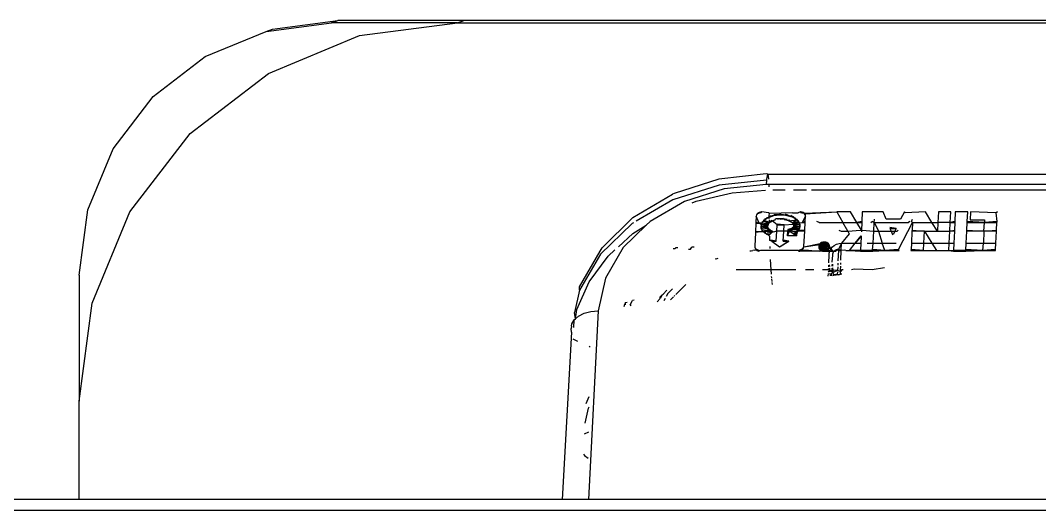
# Model space of a CAD drawing. Header units: metres. Extents: x -4.2 to 4.2, y -5.7 to 5.7.
# Drawn here: x -1.43926 to -1.40809, y -0.54098 to -0.526 of the extents above; entities that cross this region are included whole.
import ezdxf

# ---------------------------------------------------------------- set-up
doc = ezdxf.new("R2010")
doc.units = ezdxf.units.M

msp = doc.modelspace()

# ---------------------------------------------------------------- linework, layer by layer
for p, q in [((-1.431746, -0.526334), (-1.42975, -0.526071)), ((-1.431553, -0.526263), (-1.429557, -0.526)), ((-1.42975, -0.526071), (-1.429557, -0.526)), ((-1.425893, -0.526071), (-1.42975, -0.526071)), ((-1.425701, -0.526), (-1.429557, -0.526)), ((-1.428888, -0.526465), (-1.425893, -0.526071)), ((-1.425893, -0.526071), (-1.425701, -0.526)), ((-1.425893, -0.526071), (-1.395043, -0.526071)), ((-1.394855, -0.526), (-1.425701, -0.526)), ((-1.433606, -0.527104), (-1.431746, -0.526334)), ((-1.431746, -0.526334), (-1.431553, -0.526263)), ((-1.431678, -0.527621), (-1.428888, -0.526465)), ((-1.435203, -0.52833), (-1.433606, -0.527104)), ((-1.434074, -0.529459), (-1.431678, -0.527621)), ((-1.436429, -0.529927), (-1.435203, -0.52833)), ((-1.435912, -0.531855), (-1.434074, -0.529459)), ((-1.437199, -0.531787), (-1.436429, -0.529927)), ((-1.417901, -0.530849), (-1.41926, -0.531291)), ((-1.416456, -0.530692), (-1.417901, -0.530849)), ((-1.416439, -0.530884), (-1.417884, -0.531032)), ((-1.416397, -0.530696), (-1.416456, -0.530692)), ((-1.416439, -0.530884), (-1.416448, -0.531013)), ((-1.416437, -0.530856), (-1.416439, -0.530884)), ((-1.416425, -0.530746), (-1.416437, -0.530856)), ((-1.416397, -0.530696), (-1.416425, -0.530746)), ((-1.416383, -0.53076), (-1.416397, -0.530696)), ((-1.416397, -0.530696), (-1.385914, -0.530696)), ((-1.416374, -0.530856), (-1.416383, -0.53076)), ((-1.417884, -0.531032), (-1.41931, -0.531486)), ((-1.417734, -0.531145), (-1.418945, -0.531531)), ((-1.416448, -0.531013), (-1.417734, -0.531145)), ((-1.417486, -0.53127), (-1.416476, -0.531192)), ((-1.416361, -0.531013), (-1.416448, -0.531013)), ((-1.416355, -0.53109), (-1.416361, -0.531013)), ((-1.38567, -0.531013), (-1.416361, -0.531013)), ((-1.416243, -0.531183), (-1.415871, -0.531183)), ((-1.415619, -0.531183), (-1.415221, -0.531183)), ((-1.415061, -0.531183), (-1.38881, -0.531183)), ((-1.420526, -0.532025), (-1.419317, -0.53131)), ((-1.41931, -0.531486), (-1.420432, -0.532138)), ((-1.418945, -0.531531), (-1.42, -0.532144)), ((-1.41926, -0.531291), (-1.419317, -0.53131)), ((-1.418711, -0.531577), (-1.41859, -0.531528)), ((-1.41859, -0.531528), (-1.417486, -0.53127)), ((-1.437462, -0.533783), (-1.437199, -0.531787)), ((-1.437068, -0.534645), (-1.435912, -0.531855)), ((-1.421469, -0.532952), (-1.420526, -0.532025)), ((-1.42, -0.532144), (-1.42012, -0.53226)), ((-1.416755, -0.531978), (-1.416762, -0.532177)), ((-1.416748, -0.531945), (-1.416755, -0.531978)), ((-1.416663, -0.532197), (-1.416755, -0.531978)), ((-1.41673, -0.531915), (-1.416748, -0.531945)), ((-1.416703, -0.531889), (-1.41673, -0.531915)), ((-1.416704, -0.531916), (-1.41673, -0.531915)), ((-1.416668, -0.531869), (-1.416703, -0.531889)), ((-1.416703, -0.531889), (-1.416665, -0.531893)), ((-1.416668, -0.531869), (-1.416586, -0.531852)), ((-1.416629, -0.531856), (-1.416668, -0.531869)), ((-1.416627, -0.531881), (-1.416668, -0.531869)), ((-1.416627, -0.531881), (-1.416665, -0.531893)), ((-1.416586, -0.531852), (-1.416629, -0.531856)), ((-1.416585, -0.531876), (-1.416629, -0.531856)), ((-1.416586, -0.531852), (-1.416627, -0.531881)), ((-1.416382, -0.531876), (-1.416586, -0.531852)), ((-1.416544, -0.532143), (-1.416579, -0.532168)), ((-1.416578, -0.532193), (-1.416544, -0.532143)), ((-1.416498, -0.532097), (-1.416546, -0.532119)), ((-1.416544, -0.532143), (-1.416498, -0.532097)), ((-1.416504, -0.53215), (-1.416544, -0.532143)), ((-1.416463, -0.532146), (-1.416504, -0.53215)), ((-1.416441, -0.532056), (-1.4165, -0.532073)), ((-1.416498, -0.532097), (-1.416441, -0.532056)), ((-1.416463, -0.532146), (-1.416498, -0.532097)), ((-1.416417, -0.532142), (-1.416463, -0.532146)), ((-1.416463, -0.532146), (-1.416418, -0.532172)), ((-1.416374, -0.532019), (-1.416443, -0.532031)), ((-1.416441, -0.532056), (-1.416374, -0.532019)), ((-1.416417, -0.532142), (-1.416418, -0.532172)), ((-1.416345, -0.532178), (-1.416417, -0.532142)), ((-1.41635, -0.531905), (-1.416382, -0.531876)), ((-1.416217, -0.531966), (-1.416376, -0.531995)), ((-1.416376, -0.532183), (-1.416347, -0.532142)), ((-1.416374, -0.532019), (-1.41635, -0.531905)), ((-1.416374, -0.532019), (-1.416217, -0.531966)), ((-1.416348, -0.532068), (-1.416374, -0.532019)), ((-1.416374, -0.532208), (-1.416347, -0.532154)), ((-1.415645, -0.531876), (-1.41635, -0.531905)), ((-1.416347, -0.532142), (-1.416348, -0.532094)), ((-1.416345, -0.532178), (-1.41631, -0.532127)), ((-1.416345, -0.532178), (-1.416308, -0.532152)), ((-1.416345, -0.532178), (-1.416308, -0.532152)), ((-1.416308, -0.532152), (-1.416266, -0.532104)), ((-1.416308, -0.532152), (-1.416264, -0.532128)), ((-1.416308, -0.532152), (-1.416264, -0.532128)), ((-1.416264, -0.532128), (-1.416175, -0.532099)), ((-1.416264, -0.532128), (-1.416217, -0.532101)), ((-1.416116, -0.53225), (-1.416264, -0.532128)), ((-1.416041, -0.531942), (-1.416219, -0.531941)), ((-1.416217, -0.531966), (-1.416041, -0.531942)), ((-1.416175, -0.532099), (-1.416161, -0.532069)), ((-1.416161, -0.532069), (-1.416042, -0.532052)), ((-1.415921, -0.532056), (-1.416161, -0.532069)), ((-1.415902, -0.532084), (-1.416161, -0.532069)), ((-1.416095, -0.532071), (-1.416042, -0.532052)), ((-1.415863, -0.53195), (-1.416043, -0.531917)), ((-1.416042, -0.532052), (-1.415921, -0.532056)), ((-1.416041, -0.531942), (-1.415863, -0.53195)), ((-1.416018, -0.532073), (-1.415921, -0.532056)), ((-1.415921, -0.532056), (-1.415808, -0.532079)), ((-1.415902, -0.532084), (-1.415806, -0.532104)), ((-1.415698, -0.531988), (-1.415864, -0.531925)), ((-1.415863, -0.53195), (-1.415698, -0.531988)), ((-1.415806, -0.532104), (-1.415759, -0.532098)), ((-1.415806, -0.532104), (-1.415759, -0.532098)), ((-1.415806, -0.532104), (-1.415757, -0.532122)), ((-1.415759, -0.532098), (-1.415713, -0.532145)), ((-1.415757, -0.532122), (-1.415509, -0.532096)), ((-1.415757, -0.532122), (-1.415715, -0.53212)), ((-1.415757, -0.532122), (-1.415713, -0.532145)), ((-1.415713, -0.532145), (-1.415677, -0.532171)), ((-1.415713, -0.532145), (-1.41565, -0.532175)), ((-1.415713, -0.532145), (-1.415677, -0.532171)), ((-1.415713, -0.532145), (-1.415679, -0.532146)), ((-1.415625, -0.532018), (-1.4157, -0.531963)), ((-1.415698, -0.531988), (-1.415625, -0.532018)), ((-1.41565, -0.532175), (-1.415509, -0.532096)), ((-1.41565, -0.532175), (-1.415467, -0.532142)), ((-1.415645, -0.531876), (-1.41547, -0.531876)), ((-1.415562, -0.532054), (-1.415627, -0.531993)), ((-1.415625, -0.532018), (-1.415562, -0.532054)), ((-1.415509, -0.532096), (-1.415564, -0.53203)), ((-1.415562, -0.532054), (-1.415509, -0.532096)), ((-1.415467, -0.532142), (-1.41551, -0.532071)), ((-1.415509, -0.532096), (-1.415467, -0.532142)), ((-1.415404, -0.531852), (-1.41547, -0.531876)), ((-1.415438, -0.532191), (-1.415469, -0.532117)), ((-1.415467, -0.532142), (-1.415438, -0.532191)), ((-1.415361, -0.531881), (-1.415404, -0.531852)), ((-1.415324, -0.531869), (-1.415404, -0.531852)), ((-1.415363, -0.531856), (-1.415404, -0.531852)), ((-1.415361, -0.531881), (-1.415404, -0.531852)), ((-1.415361, -0.531881), (-1.415403, -0.531876)), ((-1.415324, -0.531869), (-1.415363, -0.531856)), ((-1.415322, -0.531893), (-1.415363, -0.531856)), ((-1.415322, -0.531893), (-1.415361, -0.531881)), ((-1.415361, -0.531881), (-1.415292, -0.531889)), ((-1.415249, -0.531978), (-1.415353, -0.532172)), ((-1.415254, -0.532142), (-1.415353, -0.532172)), ((-1.415292, -0.531889), (-1.415324, -0.531869)), ((-1.415307, -0.531891), (-1.415324, -0.531869)), ((-1.415292, -0.531889), (-1.415322, -0.531893)), ((-1.415292, -0.531889), (-1.41429, -0.531852)), ((-1.415267, -0.531915), (-1.415292, -0.531889)), ((-1.415265, -0.53194), (-1.415278, -0.531916)), ((-1.415267, -0.531915), (-1.41429, -0.531852)), ((-1.415253, -0.531945), (-1.415267, -0.531915)), ((-1.415251, -0.53197), (-1.415267, -0.531915)), ((-1.415255, -0.532172), (-1.415254, -0.532142)), ((-1.415254, -0.532142), (-1.415249, -0.531978)), ((-1.415249, -0.531978), (-1.415253, -0.531945)), ((-1.415247, -0.532003), (-1.415253, -0.531945)), ((-1.414829, -0.532172), (-1.414904, -0.532142)), ((-1.41387, -0.531852), (-1.41429, -0.531852)), ((-1.41429, -0.531852), (-1.414109, -0.532172)), ((-1.413682, -0.532172), (-1.41387, -0.531852)), ((-1.413525, -0.532142), (-1.413682, -0.532172)), ((-1.413525, -0.532142), (-1.413527, -0.532172)), ((-1.41351, -0.531852), (-1.413525, -0.532142)), ((-1.412869, -0.531852), (-1.41351, -0.531852)), ((-1.413246, -0.532172), (-1.413213, -0.532142)), ((-1.413146, -0.532172), (-1.413213, -0.532142)), ((-1.413146, -0.532172), (-1.413141, -0.532076)), ((-1.412777, -0.532075), (-1.412869, -0.531852)), ((-1.412338, -0.532075), (-1.412777, -0.532075)), ((-1.412224, -0.531852), (-1.412338, -0.532075)), ((-1.412197, -0.531876), (-1.412224, -0.531852)), ((-1.411582, -0.531852), (-1.412197, -0.531876)), ((-1.41206, -0.532142), (-1.412099, -0.532172)), ((-1.412004, -0.532142), (-1.411975, -0.532076)), ((-1.411977, -0.532172), (-1.412004, -0.532142)), ((-1.411381, -0.532172), (-1.411582, -0.531852)), ((-1.411183, -0.531852), (-1.411199, -0.532172)), ((-1.410802, -0.531852), (-1.411183, -0.531852)), ((-1.410818, -0.532172), (-1.410802, -0.531852)), ((-1.410679, -0.532142), (-1.410818, -0.532172)), ((-1.410679, -0.532142), (-1.410681, -0.532172)), ((-1.410665, -0.531852), (-1.410679, -0.532142)), ((-1.410283, -0.531852), (-1.410665, -0.531852)), ((-1.4103, -0.532172), (-1.410298, -0.532142)), ((-1.410298, -0.532142), (-1.410283, -0.531852)), ((-1.409776, -0.532172), (-1.410298, -0.532142)), ((-1.410198, -0.531852), (-1.41021, -0.532097)), ((-1.41021, -0.532097), (-1.409772, -0.532097)), ((-1.409418, -0.531876), (-1.410198, -0.531852)), ((-1.409772, -0.532097), (-1.409776, -0.532172)), ((-1.40939, -0.532142), (-1.409776, -0.532172)), ((-1.409378, -0.531852), (-1.409418, -0.531876)), ((-1.40939, -0.532142), (-1.409418, -0.531876)), ((-1.409391, -0.532172), (-1.40939, -0.532142)), ((-1.420551, -0.532207), (-1.421523, -0.533148)), ((-1.42012, -0.53226), (-1.420827, -0.532944)), ((-1.420508, -0.532182), (-1.420551, -0.532207)), ((-1.420529, -0.532514), (-1.42012, -0.53226)), ((-1.416546, -0.532449), (-1.416778, -0.532482)), ((-1.416776, -0.532452), (-1.416778, -0.532482)), ((-1.416764, -0.532207), (-1.416776, -0.532452)), ((-1.416776, -0.532452), (-1.416546, -0.532449)), ((-1.416762, -0.532177), (-1.416764, -0.532207)), ((-1.416764, -0.532207), (-1.416663, -0.532197)), ((-1.416663, -0.532197), (-1.416762, -0.532177)), ((-1.416578, -0.532193), (-1.416663, -0.532197)), ((-1.416598, -0.532244), (-1.416663, -0.532197)), ((-1.416598, -0.532244), (-1.416607, -0.532272)), ((-1.416607, -0.532272), (-1.416601, -0.532325)), ((-1.416606, -0.532297), (-1.416598, -0.532244)), ((-1.416405, -0.532271), (-1.416606, -0.532297)), ((-1.416599, -0.532349), (-1.416606, -0.532297)), ((-1.416407, -0.532304), (-1.416606, -0.532297)), ((-1.416606, -0.532297), (-1.416601, -0.532325)), ((-1.416578, -0.532193), (-1.4166, -0.53222)), ((-1.416407, -0.532304), (-1.416599, -0.532349)), ((-1.4164, -0.532337), (-1.416599, -0.532349)), ((-1.416579, -0.5324), (-1.416599, -0.532349)), ((-1.416383, -0.532368), (-1.416599, -0.532349)), ((-1.416599, -0.532349), (-1.416581, -0.532376)), ((-1.416598, -0.532244), (-1.416578, -0.532193)), ((-1.416394, -0.532239), (-1.416598, -0.532244)), ((-1.416405, -0.532271), (-1.416598, -0.532244)), ((-1.416546, -0.532449), (-1.416579, -0.5324)), ((-1.416429, -0.532417), (-1.416579, -0.5324)), ((-1.416579, -0.5324), (-1.416548, -0.532424)), ((-1.416394, -0.532239), (-1.416578, -0.532193)), ((-1.416374, -0.532208), (-1.416578, -0.532193)), ((-1.416429, -0.532417), (-1.416546, -0.532449)), ((-1.416323, -0.532424), (-1.416546, -0.532449)), ((-1.416501, -0.532493), (-1.416546, -0.532449)), ((-1.416546, -0.532449), (-1.416503, -0.532469)), ((-1.416443, -0.532448), (-1.416501, -0.532493)), ((-1.416396, -0.532413), (-1.416443, -0.532448)), ((-1.416398, -0.532444), (-1.416443, -0.532448)), ((-1.416383, -0.532368), (-1.416429, -0.532417)), ((-1.416357, -0.532397), (-1.416429, -0.532417)), ((-1.416429, -0.532417), (-1.416396, -0.532413)), ((-1.416429, -0.532417), (-1.416398, -0.532444)), ((-1.416418, -0.532172), (-1.416394, -0.532239)), ((-1.416418, -0.532172), (-1.416345, -0.532178)), ((-1.416418, -0.532172), (-1.416376, -0.532183)), ((-1.4164, -0.532337), (-1.416409, -0.532279)), ((-1.416407, -0.532304), (-1.416394, -0.532239)), ((-1.416407, -0.532304), (-1.416407, -0.532247)), ((-1.416405, -0.532271), (-1.416407, -0.532304)), ((-1.416407, -0.532304), (-1.416405, -0.532271)), ((-1.416383, -0.532368), (-1.416407, -0.532304)), ((-1.4164, -0.532337), (-1.416407, -0.532304)), ((-1.416405, -0.532271), (-1.416396, -0.532214)), ((-1.416394, -0.532239), (-1.416405, -0.532271)), ((-1.416405, -0.532271), (-1.416394, -0.532239)), ((-1.416383, -0.532368), (-1.416402, -0.532312)), ((-1.416383, -0.532368), (-1.4164, -0.532337)), ((-1.416398, -0.532444), (-1.416396, -0.532413)), ((-1.416342, -0.532478), (-1.416398, -0.532444)), ((-1.416379, -0.532568), (-1.416398, -0.532444)), ((-1.416383, -0.532368), (-1.416396, -0.532413)), ((-1.416396, -0.532413), (-1.416343, -0.532444)), ((-1.416394, -0.532239), (-1.416376, -0.532183)), ((-1.416394, -0.532239), (-1.416376, -0.532183)), ((-1.416394, -0.532239), (-1.416374, -0.532208)), ((-1.416357, -0.532397), (-1.416385, -0.532343)), ((-1.416357, -0.532397), (-1.416383, -0.532368)), ((-1.416357, -0.532397), (-1.416383, -0.532368)), ((-1.416379, -0.532568), (-1.416236, -0.532443)), ((-1.416376, -0.532183), (-1.416345, -0.532178)), ((-1.416374, -0.532208), (-1.416345, -0.532178)), ((-1.416323, -0.532424), (-1.416359, -0.532373)), ((-1.416325, -0.532399), (-1.416357, -0.532397)), ((-1.416323, -0.532424), (-1.416357, -0.532397)), ((-1.416343, -0.532444), (-1.416282, -0.532448)), ((-1.416282, -0.532448), (-1.416342, -0.532478)), ((-1.416282, -0.532448), (-1.416325, -0.532399)), ((-1.416282, -0.532448), (-1.416325, -0.532399)), ((-1.416282, -0.532448), (-1.416323, -0.532424)), ((-1.416234, -0.532467), (-1.416284, -0.532423)), ((-1.416234, -0.532467), (-1.416282, -0.532448)), ((-1.416234, -0.532467), (-1.416282, -0.532448)), ((-1.416126, -0.532444), (-1.416234, -0.532467)), ((-1.416141, -0.532746), (-1.416126, -0.532444)), ((-1.416126, -0.532444), (-1.416116, -0.53225)), ((-1.415914, -0.532444), (-1.416126, -0.532444)), ((-1.415904, -0.53225), (-1.416118, -0.532225)), ((-1.416116, -0.53225), (-1.415904, -0.53225)), ((-1.41593, -0.532746), (-1.415914, -0.532444)), ((-1.415914, -0.532444), (-1.415904, -0.53225)), ((-1.415788, -0.532444), (-1.415914, -0.532444)), ((-1.415904, -0.53225), (-1.415629, -0.53223)), ((-1.415746, -0.532441), (-1.415795, -0.532582)), ((-1.415795, -0.532582), (-1.415788, -0.532444)), ((-1.415671, -0.532364), (-1.415788, -0.532391)), ((-1.415746, -0.532441), (-1.415788, -0.532391)), ((-1.415748, -0.532417), (-1.415788, -0.532391)), ((-1.415706, -0.532392), (-1.415788, -0.532391)), ((-1.415788, -0.532444), (-1.415786, -0.532416)), ((-1.415746, -0.532441), (-1.415788, -0.532444)), ((-1.415786, -0.532416), (-1.415746, -0.532441)), ((-1.415786, -0.532416), (-1.415746, -0.532441)), ((-1.415706, -0.532392), (-1.415748, -0.532417)), ((-1.415704, -0.532417), (-1.415748, -0.532417)), ((-1.415746, -0.532441), (-1.415704, -0.532417)), ((-1.415704, -0.532417), (-1.415746, -0.532441)), ((-1.415602, -0.532532), (-1.415746, -0.532441)), ((-1.415671, -0.532364), (-1.415706, -0.532392)), ((-1.415669, -0.532389), (-1.415706, -0.532392)), ((-1.415669, -0.532389), (-1.415704, -0.532417)), ((-1.415704, -0.532417), (-1.415658, -0.532413)), ((-1.415704, -0.532417), (-1.415645, -0.532444)), ((-1.415677, -0.532171), (-1.41565, -0.532175)), ((-1.415677, -0.532171), (-1.415649, -0.532199)), ((-1.415677, -0.532171), (-1.41565, -0.532175)), ((-1.415645, -0.532334), (-1.415671, -0.532364)), ((-1.415643, -0.532359), (-1.415671, -0.532364)), ((-1.415643, -0.532359), (-1.415669, -0.532389)), ((-1.415669, -0.532389), (-1.415455, -0.532399)), ((-1.415658, -0.532413), (-1.415643, -0.532359)), ((-1.41565, -0.532175), (-1.415629, -0.53223)), ((-1.41565, -0.532175), (-1.415438, -0.532191)), ((-1.415649, -0.532199), (-1.415438, -0.532191)), ((-1.415649, -0.532199), (-1.415629, -0.53223)), ((-1.415645, -0.532444), (-1.415493, -0.532447)), ((-1.415643, -0.532359), (-1.415626, -0.532328)), ((-1.415626, -0.532328), (-1.415643, -0.532359)), ((-1.415643, -0.532359), (-1.415431, -0.532347)), ((-1.415643, -0.532359), (-1.415455, -0.532399)), ((-1.415629, -0.53223), (-1.415438, -0.532191)), ((-1.415629, -0.53223), (-1.415422, -0.532242)), ((-1.415629, -0.53223), (-1.415618, -0.532262)), ((-1.415629, -0.53223), (-1.415618, -0.532262)), ((-1.415618, -0.532262), (-1.415626, -0.532328)), ((-1.415626, -0.532328), (-1.415419, -0.532295)), ((-1.415617, -0.532295), (-1.415626, -0.532328)), ((-1.415626, -0.532328), (-1.415431, -0.532347)), ((-1.415618, -0.532262), (-1.415422, -0.532242)), ((-1.415618, -0.532262), (-1.415419, -0.532295)), ((-1.415618, -0.532262), (-1.415617, -0.532295)), ((-1.415617, -0.532295), (-1.415419, -0.532295)), ((-1.415604, -0.532507), (-1.415544, -0.532467)), ((-1.415602, -0.532532), (-1.415544, -0.532467)), ((-1.415544, -0.532467), (-1.415495, -0.532422)), ((-1.415544, -0.532467), (-1.415526, -0.532557)), ((-1.415542, -0.532492), (-1.415495, -0.532422)), ((-1.415493, -0.532447), (-1.415542, -0.532492)), ((-1.415495, -0.532422), (-1.415526, -0.532557)), ((-1.415495, -0.532422), (-1.415457, -0.532374)), ((-1.415493, -0.532447), (-1.415457, -0.532374)), ((-1.415455, -0.532399), (-1.415493, -0.532447)), ((-1.415269, -0.532444), (-1.415493, -0.532447)), ((-1.415455, -0.532399), (-1.415433, -0.532323)), ((-1.415431, -0.532347), (-1.415455, -0.532399)), ((-1.415455, -0.532399), (-1.415268, -0.532413)), ((-1.415422, -0.532242), (-1.41544, -0.532166)), ((-1.415438, -0.532191), (-1.415353, -0.532172)), ((-1.415438, -0.532191), (-1.415422, -0.532242)), ((-1.415433, -0.532323), (-1.415421, -0.53227)), ((-1.415431, -0.532347), (-1.415421, -0.53227)), ((-1.415419, -0.532295), (-1.415431, -0.532347)), ((-1.415419, -0.532295), (-1.415424, -0.532218)), ((-1.415422, -0.532242), (-1.415419, -0.532295)), ((-1.415353, -0.532172), (-1.415255, -0.532172)), ((-1.415296, -0.532901), (-1.415269, -0.532444)), ((-1.415269, -0.532444), (-1.415268, -0.532413)), ((-1.415268, -0.532413), (-1.415255, -0.532172)), ((-1.414829, -0.532172), (-1.414109, -0.532172)), ((-1.414232, -0.532413), (-1.414157, -0.532444)), ((-1.414157, -0.532444), (-1.413956, -0.532444)), ((-1.414109, -0.532172), (-1.413682, -0.532172)), ((-1.413956, -0.532444), (-1.414109, -0.532172)), ((-1.413956, -0.532444), (-1.413565, -0.532413)), ((-1.413956, -0.532444), (-1.413915, -0.532518)), ((-1.413539, -0.532413), (-1.413682, -0.532172)), ((-1.413682, -0.532172), (-1.413527, -0.532172)), ((-1.413565, -0.532413), (-1.413539, -0.532413)), ((-1.413527, -0.532172), (-1.413539, -0.532413)), ((-1.413539, -0.532413), (-1.413538, -0.532463)), ((-1.413513, -0.532413), (-1.413539, -0.532413)), ((-1.413513, -0.532413), (-1.413161, -0.532444)), ((-1.413182, -0.532809), (-1.413161, -0.532444)), ((-1.413161, -0.532444), (-1.413146, -0.532172)), ((-1.413161, -0.532444), (-1.413019, -0.532444)), ((-1.413146, -0.532172), (-1.413029, -0.532413)), ((-1.413146, -0.532172), (-1.412099, -0.532172)), ((-1.413029, -0.532413), (-1.413019, -0.532444)), ((-1.413019, -0.532444), (-1.412898, -0.532809)), ((-1.413019, -0.532444), (-1.41263, -0.532444)), ((-1.41247, -0.532357), (-1.412671, -0.532333)), ((-1.412669, -0.532357), (-1.41247, -0.532357)), ((-1.412669, -0.532357), (-1.41263, -0.532444)), ((-1.41263, -0.532444), (-1.412582, -0.532547)), ((-1.41263, -0.532444), (-1.412514, -0.532444)), ((-1.412514, -0.532444), (-1.412558, -0.532528)), ((-1.41247, -0.532357), (-1.412514, -0.532444)), ((-1.412514, -0.532444), (-1.412449, -0.532444)), ((-1.412449, -0.532444), (-1.41241, -0.532413)), ((-1.412399, -0.532998), (-1.411977, -0.532172)), ((-1.411991, -0.532444), (-1.41201, -0.532809)), ((-1.411989, -0.532413), (-1.411991, -0.532444)), ((-1.411613, -0.532442), (-1.411991, -0.532444)), ((-1.411977, -0.532172), (-1.411989, -0.532413)), ((-1.411989, -0.532413), (-1.411613, -0.532442)), ((-1.411977, -0.532172), (-1.411381, -0.532172)), ((-1.411632, -0.532809), (-1.411613, -0.532442)), ((-1.411613, -0.532442), (-1.411213, -0.532438)), ((-1.411613, -0.532442), (-1.411381, -0.532809)), ((-1.411381, -0.532172), (-1.411199, -0.532172)), ((-1.411213, -0.532438), (-1.411381, -0.532172)), ((-1.411199, -0.532172), (-1.411213, -0.532438)), ((-1.411213, -0.532438), (-1.410832, -0.532444)), ((-1.410818, -0.532172), (-1.411199, -0.532172)), ((-1.410851, -0.532809), (-1.410832, -0.532444)), ((-1.410832, -0.532444), (-1.410818, -0.532172)), ((-1.410832, -0.532444), (-1.410693, -0.532413)), ((-1.410695, -0.532444), (-1.410832, -0.532444)), ((-1.410818, -0.532172), (-1.410681, -0.532172)), ((-1.410695, -0.532444), (-1.410713, -0.532809)), ((-1.410693, -0.532413), (-1.410695, -0.532444)), ((-1.410681, -0.532172), (-1.410693, -0.532413)), ((-1.410332, -0.532809), (-1.410314, -0.532444)), ((-1.410314, -0.532444), (-1.410312, -0.532413)), ((-1.40979, -0.532444), (-1.410314, -0.532444)), ((-1.410312, -0.532413), (-1.4103, -0.532172)), ((-1.410312, -0.532413), (-1.40979, -0.532444)), ((-1.4103, -0.532172), (-1.409776, -0.532172)), ((-1.40979, -0.532444), (-1.409808, -0.532809)), ((-1.40979, -0.532444), (-1.409776, -0.532172)), ((-1.40979, -0.532444), (-1.409404, -0.532413)), ((-1.409405, -0.532444), (-1.40979, -0.532444)), ((-1.409776, -0.532172), (-1.409391, -0.532172)), ((-1.409424, -0.532809), (-1.409405, -0.532444)), ((-1.409405, -0.532444), (-1.409404, -0.532413)), ((-1.409404, -0.532413), (-1.409391, -0.532172)), ((-1.420971, -0.532915), (-1.420529, -0.532514)), ((-1.416778, -0.532482), (-1.416802, -0.532901)), ((-1.416445, -0.532533), (-1.416501, -0.532493)), ((-1.416501, -0.532493), (-1.416447, -0.532509)), ((-1.416379, -0.532568), (-1.416445, -0.532533)), ((-1.416445, -0.532533), (-1.41638, -0.532543)), ((-1.416341, -0.532542), (-1.416379, -0.532568)), ((-1.416341, -0.532606), (-1.416379, -0.532568)), ((-1.416342, -0.532478), (-1.416341, -0.532542)), ((-1.416337, -0.53273), (-1.416341, -0.532606)), ((-1.41628, -0.532746), (-1.416337, -0.53273)), ((-1.416141, -0.532746), (-1.416313, -0.532721)), ((-1.41628, -0.532746), (-1.416141, -0.532746)), ((-1.41628, -0.532746), (-1.416047, -0.53292)), ((-1.416047, -0.53292), (-1.41576, -0.532746)), ((-1.41576, -0.532746), (-1.416018, -0.532925)), ((-1.41576, -0.532746), (-1.415931, -0.532721)), ((-1.41593, -0.532746), (-1.41576, -0.532746)), ((-1.415524, -0.532582), (-1.415795, -0.532582)), ((-1.415524, -0.532582), (-1.415604, -0.532507)), ((-1.415526, -0.532557), (-1.415604, -0.532507)), ((-1.415542, -0.532492), (-1.415602, -0.532532)), ((-1.415602, -0.532532), (-1.415524, -0.532582)), ((-1.415542, -0.532492), (-1.415524, -0.532582)), ((-1.414715, -0.532779), (-1.414754, -0.532792)), ((-1.414672, -0.532775), (-1.414715, -0.532779)), ((-1.414715, -0.532779), (-1.414674, -0.532796)), ((-1.414715, -0.532779), (-1.414671, -0.532799)), ((-1.414631, -0.532779), (-1.414674, -0.532796)), ((-1.414631, -0.532779), (-1.414672, -0.532775)), ((-1.414672, -0.532775), (-1.414629, -0.532804)), ((-1.414592, -0.532792), (-1.414631, -0.532779)), ((-1.414631, -0.532779), (-1.41459, -0.532816)), ((-1.413915, -0.532518), (-1.414144, -0.532809)), ((-1.413726, -0.532809), (-1.413548, -0.532584)), ((-1.413726, -0.532809), (-1.413549, -0.532613)), ((-1.413549, -0.532613), (-1.413559, -0.532809)), ((-1.413548, -0.532584), (-1.413549, -0.532613)), ((-1.412582, -0.532547), (-1.412558, -0.532528)), ((-1.422156, -0.534144), (-1.421533, -0.53305)), ((-1.421533, -0.53305), (-1.421469, -0.532952)), ((-1.420827, -0.532944), (-1.421368, -0.533875)), ((-1.421287, -0.533202), (-1.421075, -0.533009)), ((-1.419231, -0.532984), (-1.419291, -0.532982)), ((-1.419213, -0.532937), (-1.419231, -0.532984)), ((-1.419213, -0.532937), (-1.419149, -0.532936)), ((-1.418824, -0.532994), (-1.418763, -0.532996)), ((-1.418763, -0.532996), (-1.418721, -0.532934)), ((-1.418657, -0.532934), (-1.418721, -0.532934)), ((-1.416949, -0.533042), (-1.416906, -0.533043)), ((-1.416906, -0.533043), (-1.416858, -0.533035)), ((-1.416822, -0.533022), (-1.416858, -0.533035)), ((-1.416822, -0.533022), (-1.416757, -0.533016)), ((-1.416802, -0.532901), (-1.416798, -0.532934)), ((-1.416798, -0.532934), (-1.416784, -0.532965)), ((-1.416784, -0.532965), (-1.416757, -0.533016)), ((-1.416784, -0.532965), (-1.416759, -0.532991)), ((-1.416759, -0.532991), (-1.416646, -0.533028)), ((-1.416759, -0.532991), (-1.416727, -0.533011)), ((-1.416757, -0.533016), (-1.416727, -0.533011)), ((-1.416757, -0.533016), (-1.416725, -0.533036)), ((-1.416727, -0.533011), (-1.416646, -0.533028)), ((-1.416727, -0.533011), (-1.416688, -0.533024)), ((-1.416725, -0.533036), (-1.416688, -0.533024)), ((-1.416725, -0.533036), (-1.416686, -0.533048)), ((-1.416688, -0.533024), (-1.416646, -0.533028)), ((-1.416686, -0.533048), (-1.416646, -0.533028)), ((-1.416686, -0.533048), (-1.416646, -0.533028)), ((-1.416646, -0.533028), (-1.416613, -0.533022)), ((-1.416613, -0.533022), (-1.415497, -0.533022)), ((-1.416329, -0.532971), (-1.416331, -0.532913)), ((-1.415497, -0.533022), (-1.415464, -0.533028)), ((-1.415348, -0.532991), (-1.415464, -0.533028)), ((-1.415382, -0.533011), (-1.415464, -0.533028)), ((-1.415464, -0.533028), (-1.415422, -0.533024)), ((-1.415464, -0.533028), (-1.41542, -0.533048)), ((-1.41542, -0.533048), (-1.415464, -0.533028)), ((-1.415462, -0.533053), (-1.41542, -0.533048)), ((-1.414725, -0.533048), (-1.415462, -0.533053)), ((-1.415422, -0.533024), (-1.415382, -0.533011)), ((-1.415381, -0.533036), (-1.415422, -0.533024)), ((-1.41542, -0.533048), (-1.415357, -0.533022)), ((-1.41542, -0.533048), (-1.415379, -0.533035)), ((-1.415382, -0.533011), (-1.415348, -0.532991)), ((-1.415346, -0.533016), (-1.415382, -0.533011)), ((-1.415321, -0.532965), (-1.415379, -0.533035)), ((-1.415379, -0.533035), (-1.415357, -0.533022)), ((-1.415165, -0.533022), (-1.415379, -0.533035)), ((-1.415357, -0.533022), (-1.415321, -0.532965)), ((-1.415348, -0.532991), (-1.415321, -0.532965)), ((-1.415319, -0.532989), (-1.415348, -0.532991)), ((-1.415321, -0.532965), (-1.415303, -0.532934)), ((-1.414814, -0.532863), (-1.415303, -0.532934)), ((-1.415303, -0.532934), (-1.415296, -0.532901)), ((-1.414753, -0.532816), (-1.415294, -0.532926)), ((-1.415165, -0.533022), (-1.41482, -0.533048)), ((-1.414834, -0.532869), (-1.414841, -0.532901)), ((-1.414807, -0.532874), (-1.414841, -0.532901)), ((-1.41481, -0.532929), (-1.414841, -0.532901)), ((-1.414841, -0.532901), (-1.414837, -0.532934)), ((-1.414832, -0.532893), (-1.414839, -0.532926)), ((-1.414839, -0.532926), (-1.414835, -0.532959)), ((-1.414837, -0.532934), (-1.414798, -0.532954)), ((-1.414837, -0.532934), (-1.414823, -0.532965)), ((-1.414835, -0.532959), (-1.414821, -0.532989)), ((-1.414816, -0.532838), (-1.414834, -0.532869)), ((-1.414834, -0.532869), (-1.414793, -0.532849)), ((-1.414814, -0.532863), (-1.414832, -0.532893)), ((-1.414823, -0.532965), (-1.414778, -0.532976)), ((-1.414823, -0.532965), (-1.414798, -0.532991)), ((-1.414821, -0.532989), (-1.414782, -0.533035)), ((-1.41482, -0.533048), (-1.414782, -0.533035)), ((-1.414789, -0.532812), (-1.414816, -0.532838)), ((-1.414816, -0.532838), (-1.41477, -0.532827)), ((-1.414816, -0.532838), (-1.414787, -0.532837)), ((-1.414787, -0.532837), (-1.414814, -0.532863)), ((-1.414807, -0.532874), (-1.414813, -0.532901)), ((-1.414813, -0.532901), (-1.414808, -0.532953)), ((-1.414813, -0.532901), (-1.41481, -0.532929)), ((-1.414807, -0.532874), (-1.414811, -0.532926)), ((-1.414806, -0.532899), (-1.414811, -0.532926)), ((-1.414734, -0.532931), (-1.414811, -0.532926)), ((-1.414811, -0.532926), (-1.414808, -0.532953)), ((-1.414716, -0.53294), (-1.414811, -0.532926)), ((-1.41481, -0.532929), (-1.414796, -0.532979)), ((-1.41481, -0.532929), (-1.414798, -0.532954)), ((-1.414808, -0.532953), (-1.414734, -0.532931)), ((-1.414749, -0.532951), (-1.414808, -0.532953)), ((-1.414808, -0.532953), (-1.414796, -0.532979)), ((-1.414793, -0.532849), (-1.414807, -0.532874)), ((-1.414793, -0.532849), (-1.414806, -0.532899)), ((-1.414791, -0.532874), (-1.414806, -0.532899)), ((-1.414806, -0.532899), (-1.414716, -0.53294)), ((-1.414798, -0.532954), (-1.414776, -0.533)), ((-1.414798, -0.532954), (-1.414778, -0.532976)), ((-1.414798, -0.532991), (-1.414751, -0.532992)), ((-1.414798, -0.532991), (-1.414766, -0.533011)), ((-1.414796, -0.532979), (-1.414749, -0.532951)), ((-1.414725, -0.532972), (-1.414796, -0.532979)), ((-1.414747, -0.532972), (-1.414796, -0.532979)), ((-1.414796, -0.532979), (-1.414776, -0.533)), ((-1.414766, -0.533011), (-1.414796, -0.533016)), ((-1.41477, -0.532827), (-1.414793, -0.532849)), ((-1.41477, -0.532827), (-1.414791, -0.532874)), ((-1.414768, -0.532852), (-1.414791, -0.532874)), ((-1.414791, -0.532874), (-1.414748, -0.532859)), ((-1.414791, -0.532874), (-1.414716, -0.53294)), ((-1.414754, -0.532792), (-1.414789, -0.532812)), ((-1.414789, -0.532812), (-1.414741, -0.53281)), ((-1.414789, -0.532812), (-1.414753, -0.532816)), ((-1.414713, -0.532804), (-1.414787, -0.532837)), ((-1.414753, -0.532816), (-1.414787, -0.532837)), ((-1.414782, -0.533035), (-1.414725, -0.533048)), ((-1.414778, -0.532976), (-1.414749, -0.533017)), ((-1.414778, -0.532976), (-1.414751, -0.532992)), ((-1.414776, -0.533), (-1.414725, -0.532972)), ((-1.414707, -0.53298), (-1.414776, -0.533)), ((-1.414722, -0.532992), (-1.414776, -0.533)), ((-1.414776, -0.533), (-1.414749, -0.533017)), ((-1.414741, -0.53281), (-1.41477, -0.532827)), ((-1.414741, -0.53281), (-1.414768, -0.532852)), ((-1.41474, -0.532835), (-1.414768, -0.532852)), ((-1.414768, -0.532852), (-1.414723, -0.532859)), ((-1.414766, -0.533011), (-1.414719, -0.533003)), ((-1.414766, -0.533011), (-1.414727, -0.533024)), ((-1.414727, -0.533024), (-1.414764, -0.533036)), ((-1.414754, -0.532792), (-1.414709, -0.5328)), ((-1.414754, -0.532792), (-1.414713, -0.532804)), ((-1.414713, -0.532804), (-1.414753, -0.532816)), ((-1.414752, -0.532938), (-1.414725, -0.532921)), ((-1.414752, -0.532938), (-1.41472, -0.532953)), ((-1.414747, -0.532972), (-1.414752, -0.532938)), ((-1.414725, -0.532972), (-1.414752, -0.532938)), ((-1.414751, -0.532992), (-1.414717, -0.533028)), ((-1.414751, -0.532992), (-1.414719, -0.533003)), ((-1.41475, -0.532834), (-1.414699, -0.532895)), ((-1.41475, -0.532834), (-1.414721, -0.532901)), ((-1.414716, -0.53294), (-1.41475, -0.532834)), ((-1.414749, -0.532951), (-1.414747, -0.532918)), ((-1.414734, -0.532931), (-1.414749, -0.532951)), ((-1.414749, -0.533017), (-1.414707, -0.53298)), ((-1.414749, -0.533017), (-1.414717, -0.533028)), ((-1.414748, -0.532859), (-1.414725, -0.532834)), ((-1.414748, -0.532859), (-1.414716, -0.53294)), ((-1.414721, -0.532901), (-1.414747, -0.532918)), ((-1.414747, -0.532918), (-1.414707, -0.532912)), ((-1.414709, -0.5328), (-1.414741, -0.53281)), ((-1.414709, -0.5328), (-1.41474, -0.532835)), ((-1.414707, -0.532825), (-1.41474, -0.532835)), ((-1.414605, -0.532835), (-1.41474, -0.532835)), ((-1.41474, -0.532835), (-1.414632, -0.532859)), ((-1.41474, -0.532835), (-1.414723, -0.532859)), ((-1.414734, -0.532931), (-1.414721, -0.532901)), ((-1.41473, -0.532938), (-1.414725, -0.532972)), ((-1.414725, -0.532921), (-1.414728, -0.532954)), ((-1.414728, -0.532954), (-1.414636, -0.532937)), ((-1.414728, -0.532954), (-1.414638, -0.53298)), ((-1.414727, -0.533024), (-1.414684, -0.533006)), ((-1.414727, -0.533024), (-1.414685, -0.533028)), ((-1.414699, -0.532895), (-1.414725, -0.532834)), ((-1.414725, -0.532972), (-1.414638, -0.53298)), ((-1.414685, -0.533028), (-1.414725, -0.533048)), ((-1.414725, -0.533048), (-1.414683, -0.533053)), ((-1.414725, -0.533048), (-1.414683, -0.533053)), ((-1.414697, -0.532919), (-1.414723, -0.532859)), ((-1.414723, -0.532859), (-1.414699, -0.532895)), ((-1.414723, -0.532859), (-1.414632, -0.532859)), ((-1.414722, -0.532992), (-1.41472, -0.532953)), ((-1.414716, -0.53294), (-1.414721, -0.532901)), ((-1.41472, -0.532953), (-1.414707, -0.53298)), ((-1.41472, -0.532953), (-1.41464, -0.532955)), ((-1.414719, -0.533003), (-1.414682, -0.533031)), ((-1.414719, -0.533003), (-1.414684, -0.533006)), ((-1.414717, -0.533028), (-1.414707, -0.53298)), ((-1.414717, -0.533028), (-1.414647, -0.533028)), ((-1.414717, -0.533028), (-1.414682, -0.533031)), ((-1.414716, -0.53294), (-1.414707, -0.532912)), ((-1.414716, -0.53294), (-1.414636, -0.532937)), ((-1.414671, -0.532799), (-1.414713, -0.532804)), ((-1.414674, -0.532796), (-1.414709, -0.5328)), ((-1.414674, -0.532796), (-1.414707, -0.532825)), ((-1.414672, -0.532821), (-1.414707, -0.532825)), ((-1.414605, -0.532835), (-1.414707, -0.532825)), ((-1.414637, -0.532825), (-1.414707, -0.532825)), ((-1.414636, -0.532937), (-1.414707, -0.532912)), ((-1.414638, -0.532912), (-1.414707, -0.532912)), ((-1.414707, -0.53298), (-1.41464, -0.532955)), ((-1.414638, -0.53298), (-1.414707, -0.53298)), ((-1.414707, -0.53298), (-1.414617, -0.532995)), ((-1.414647, -0.533028), (-1.414707, -0.53298)), ((-1.414614, -0.533017), (-1.414707, -0.53298)), ((-1.414706, -0.53297), (-1.41464, -0.532955)), ((-1.414706, -0.53297), (-1.414619, -0.53297)), ((-1.414617, -0.532995), (-1.414706, -0.53297)), ((-1.414699, -0.532895), (-1.414638, -0.532912)), ((-1.414637, -0.532895), (-1.414699, -0.532895)), ((-1.414632, -0.532859), (-1.414697, -0.532919)), ((-1.414697, -0.532919), (-1.414637, -0.532895)), ((-1.414635, -0.532919), (-1.414697, -0.532919)), ((-1.414685, -0.533028), (-1.414643, -0.533024)), ((-1.414684, -0.533006), (-1.414649, -0.533003)), ((-1.414684, -0.533006), (-1.414647, -0.533028)), ((-1.414643, -0.533024), (-1.414684, -0.533006)), ((-1.414683, -0.533053), (-1.414617, -0.532995)), ((-1.414643, -0.533024), (-1.414683, -0.533053)), ((-1.414683, -0.533053), (-1.414641, -0.533048)), ((-1.414682, -0.533031), (-1.414647, -0.533028)), ((-1.414639, -0.5328), (-1.414674, -0.532796)), ((-1.414639, -0.5328), (-1.414672, -0.532821)), ((-1.414637, -0.532825), (-1.414672, -0.532821)), ((-1.414629, -0.532804), (-1.414671, -0.532799)), ((-1.414649, -0.533003), (-1.414616, -0.532992)), ((-1.414649, -0.533003), (-1.414614, -0.533017)), ((-1.414603, -0.533011), (-1.414649, -0.533003)), ((-1.414647, -0.533028), (-1.414614, -0.533017)), ((-1.414643, -0.533024), (-1.414603, -0.533011)), ((-1.414603, -0.533011), (-1.414641, -0.533048)), ((-1.414641, -0.533048), (-1.414602, -0.533036)), ((-1.414641, -0.533048), (-1.414316, -0.533053)), ((-1.41464, -0.532955), (-1.414638, -0.532912)), ((-1.414592, -0.532792), (-1.414639, -0.5328)), ((-1.414607, -0.53281), (-1.414639, -0.5328)), ((-1.414638, -0.53298), (-1.414638, -0.532912)), ((-1.414638, -0.532912), (-1.414619, -0.53297)), ((-1.414636, -0.532937), (-1.414638, -0.53298)), ((-1.414607, -0.53281), (-1.414637, -0.532825)), ((-1.414605, -0.532835), (-1.414637, -0.532825)), ((-1.414612, -0.532834), (-1.414637, -0.532895)), ((-1.414634, -0.532834), (-1.414637, -0.532895)), ((-1.414619, -0.53297), (-1.414637, -0.532895)), ((-1.414635, -0.532919), (-1.414634, -0.532834)), ((-1.414632, -0.532859), (-1.414635, -0.532919)), ((-1.414632, -0.532859), (-1.414612, -0.532834)), ((-1.414605, -0.532835), (-1.414632, -0.532859)), ((-1.41459, -0.532816), (-1.414629, -0.532804)), ((-1.414619, -0.53297), (-1.414612, -0.532834)), ((-1.41461, -0.532859), (-1.414619, -0.53297)), ((-1.414617, -0.532995), (-1.41461, -0.532859)), ((-1.414543, -0.532926), (-1.414617, -0.532995)), ((-1.414549, -0.532953), (-1.414617, -0.532995)), ((-1.414563, -0.532979), (-1.414617, -0.532995)), ((-1.414617, -0.532995), (-1.414567, -0.533016)), ((-1.414586, -0.533), (-1.414617, -0.532995)), ((-1.414616, -0.532992), (-1.414588, -0.532976)), ((-1.414569, -0.532991), (-1.414616, -0.532992)), ((-1.414616, -0.532992), (-1.414586, -0.533)), ((-1.414614, -0.533017), (-1.414586, -0.533)), ((-1.414578, -0.532852), (-1.41461, -0.532859)), ((-1.414543, -0.532926), (-1.41461, -0.532859)), ((-1.414546, -0.532899), (-1.41461, -0.532859)), ((-1.414558, -0.532874), (-1.41461, -0.532859)), ((-1.41458, -0.532827), (-1.414607, -0.53281)), ((-1.41456, -0.532812), (-1.414607, -0.53281)), ((-1.41458, -0.532827), (-1.414605, -0.532835)), ((-1.414578, -0.532852), (-1.414605, -0.532835)), ((-1.414603, -0.533011), (-1.414569, -0.532991)), ((-1.414569, -0.532991), (-1.414602, -0.533036)), ((-1.414602, -0.533036), (-1.414567, -0.533016)), ((-1.414602, -0.533036), (-1.414316, -0.533053)), ((-1.41456, -0.532812), (-1.414592, -0.532792)), ((-1.414592, -0.532792), (-1.414558, -0.532837)), ((-1.414558, -0.532837), (-1.41459, -0.532816)), ((-1.414588, -0.532976), (-1.414565, -0.532954)), ((-1.414542, -0.532965), (-1.414588, -0.532976)), ((-1.414586, -0.533), (-1.414563, -0.532979)), ((-1.41456, -0.532849), (-1.41458, -0.532827)), ((-1.414535, -0.532838), (-1.41458, -0.532827)), ((-1.414558, -0.532874), (-1.414578, -0.532852)), ((-1.414569, -0.532991), (-1.414542, -0.532965)), ((-1.414542, -0.532965), (-1.414567, -0.533016)), ((-1.414567, -0.533016), (-1.41454, -0.532989)), ((-1.414567, -0.533016), (-1.414502, -0.533043)), ((-1.414565, -0.532954), (-1.41455, -0.532929)), ((-1.414524, -0.532934), (-1.414565, -0.532954)), ((-1.414563, -0.532979), (-1.414549, -0.532953)), ((-1.414535, -0.532838), (-1.41456, -0.532812)), ((-1.41456, -0.532812), (-1.414533, -0.532863)), ((-1.414548, -0.532874), (-1.41456, -0.532849)), ((-1.414521, -0.532869), (-1.41456, -0.532849)), ((-1.414533, -0.532863), (-1.414558, -0.532837)), ((-1.414546, -0.532899), (-1.414558, -0.532874)), ((-1.41455, -0.532929), (-1.414544, -0.532901)), ((-1.414517, -0.532901), (-1.41455, -0.532929)), ((-1.414549, -0.532953), (-1.414543, -0.532926)), ((-1.414544, -0.532901), (-1.414548, -0.532874)), ((-1.414517, -0.532901), (-1.414548, -0.532874)), ((-1.414543, -0.532926), (-1.414546, -0.532899)), ((-1.414542, -0.532965), (-1.414524, -0.532934)), ((-1.414524, -0.532934), (-1.41454, -0.532989)), ((-1.41454, -0.532989), (-1.414522, -0.532959)), ((-1.414521, -0.532869), (-1.414535, -0.532838)), ((-1.414535, -0.532838), (-1.414519, -0.532893)), ((-1.414519, -0.532893), (-1.414533, -0.532863)), ((-1.414524, -0.532934), (-1.414517, -0.532901)), ((-1.414519, -0.532893), (-1.414522, -0.532959)), ((-1.414517, -0.532901), (-1.414522, -0.532959)), ((-1.414522, -0.532959), (-1.414515, -0.532926)), ((-1.414522, -0.532959), (-1.414468, -0.53298)), ((-1.414517, -0.532901), (-1.414521, -0.532869)), ((-1.414521, -0.532869), (-1.414515, -0.532926)), ((-1.414521, -0.533109), (-1.414502, -0.533043)), ((-1.414515, -0.532926), (-1.414519, -0.532893)), ((-1.414515, -0.532926), (-1.414468, -0.53298)), ((-1.414502, -0.533043), (-1.414468, -0.53298)), ((-1.414502, -0.533043), (-1.414435, -0.533035)), ((-1.414468, -0.53298), (-1.414422, -0.532924)), ((-1.414468, -0.53298), (-1.414435, -0.533035)), ((-1.414435, -0.533035), (-1.414375, -0.533052)), ((-1.414422, -0.532924), (-1.414366, -0.532877)), ((-1.414398, -0.533079), (-1.414415, -0.533109)), ((-1.414375, -0.533052), (-1.414398, -0.533079)), ((-1.414347, -0.53303), (-1.414375, -0.533052)), ((-1.414375, -0.533052), (-1.414316, -0.533053)), ((-1.414366, -0.532877), (-1.414298, -0.53284)), ((-1.414313, -0.533012), (-1.414347, -0.53303)), ((-1.414316, -0.533053), (-1.414275, -0.533001)), ((-1.414313, -0.533012), (-1.414316, -0.533053)), ((-1.414275, -0.533001), (-1.414313, -0.533012)), ((-1.414298, -0.53284), (-1.414222, -0.532817)), ((-1.414236, -0.532998), (-1.414275, -0.533001)), ((-1.414275, -0.533001), (-1.414238, -0.533035)), ((-1.414238, -0.533035), (-1.414254, -0.53335)), ((-1.414236, -0.532998), (-1.414238, -0.533035)), ((-1.414238, -0.533035), (-1.414153, -0.533035)), ((-1.414144, -0.532809), (-1.414236, -0.532998)), ((-1.414153, -0.533035), (-1.414236, -0.532998)), ((-1.414222, -0.532817), (-1.414144, -0.532809)), ((-1.414165, -0.533331), (-1.414153, -0.533035)), ((-1.414153, -0.533035), (-1.414144, -0.532809)), ((-1.41406, -0.533022), (-1.414153, -0.533035)), ((-1.414144, -0.532809), (-1.413726, -0.532809)), ((-1.414019, -0.533035), (-1.41406, -0.533022)), ((-1.414019, -0.533035), (-1.413899, -0.533028)), ((-1.413899, -0.533028), (-1.413726, -0.532809)), ((-1.41357, -0.533022), (-1.413899, -0.533028)), ((-1.413899, -0.533028), (-1.413568, -0.533053)), ((-1.413726, -0.532809), (-1.413559, -0.532809)), ((-1.413559, -0.532809), (-1.41357, -0.533022)), ((-1.41357, -0.533022), (-1.413194, -0.533022)), ((-1.413568, -0.533053), (-1.413187, -0.533053)), ((-1.413366, -0.532809), (-1.413182, -0.532809)), ((-1.413185, -0.532998), (-1.413213, -0.532998)), ((-1.413194, -0.533022), (-1.413182, -0.532809)), ((-1.413194, -0.533022), (-1.412826, -0.533028)), ((-1.413187, -0.533053), (-1.413194, -0.533022)), ((-1.413187, -0.533053), (-1.412826, -0.533028)), ((-1.412826, -0.533028), (-1.413185, -0.532998)), ((-1.413182, -0.532809), (-1.412898, -0.532809)), ((-1.412898, -0.532809), (-1.412476, -0.532809)), ((-1.412826, -0.533028), (-1.412898, -0.532809)), ((-1.412399, -0.532998), (-1.412826, -0.533028)), ((-1.412826, -0.533028), (-1.412378, -0.533035)), ((-1.412378, -0.533035), (-1.412399, -0.532998)), ((-1.412019, -0.532998), (-1.412021, -0.533035)), ((-1.412021, -0.533035), (-1.411643, -0.533028)), ((-1.41201, -0.532809), (-1.412019, -0.532998)), ((-1.411643, -0.533028), (-1.412019, -0.532998)), ((-1.41201, -0.532809), (-1.411632, -0.532809)), ((-1.411643, -0.533028), (-1.411632, -0.532809)), ((-1.411643, -0.533028), (-1.411243, -0.533028)), ((-1.411632, -0.532809), (-1.411381, -0.532809)), ((-1.411381, -0.532809), (-1.411243, -0.533028)), ((-1.411381, -0.532809), (-1.410851, -0.532809)), ((-1.411243, -0.533028), (-1.410862, -0.533028)), ((-1.410862, -0.533028), (-1.410851, -0.532809)), ((-1.410862, -0.533028), (-1.410724, -0.533022)), ((-1.410862, -0.533028), (-1.410722, -0.533053)), ((-1.410851, -0.532809), (-1.410713, -0.532809)), ((-1.410713, -0.532809), (-1.410724, -0.533022)), ((-1.410724, -0.533022), (-1.410343, -0.533022)), ((-1.410722, -0.533053), (-1.410341, -0.533053)), ((-1.409819, -0.533028), (-1.410351, -0.532998)), ((-1.410343, -0.533022), (-1.410332, -0.532809)), ((-1.410343, -0.533022), (-1.409819, -0.533028)), ((-1.410341, -0.533053), (-1.410343, -0.533022)), ((-1.410341, -0.533053), (-1.409819, -0.533028)), ((-1.410332, -0.532809), (-1.409808, -0.532809)), ((-1.409819, -0.533028), (-1.409808, -0.532809)), ((-1.409433, -0.532998), (-1.409819, -0.533028)), ((-1.409819, -0.533028), (-1.409435, -0.533035)), ((-1.409808, -0.532809), (-1.409424, -0.532809)), ((-1.409435, -0.533035), (-1.409433, -0.532998)), ((-1.409433, -0.532998), (-1.409424, -0.532809)), ((-1.421523, -0.533148), (-1.42216, -0.534243)), ((-1.421864, -0.533987), (-1.421287, -0.533202)), ((-1.418013, -0.533291), (-1.417951, -0.533272)), ((-1.417983, -0.533286), (-1.417923, -0.533267)), ((-1.416298, -0.533619), (-1.416316, -0.533306)), ((-1.414535, -0.533408), (-1.414525, -0.533174)), ((-1.414525, -0.533174), (-1.414521, -0.533109)), ((-1.414427, -0.533174), (-1.414438, -0.533388)), ((-1.414425, -0.533142), (-1.414427, -0.533174)), ((-1.414415, -0.533109), (-1.414425, -0.533142)), ((-1.416298, -0.533619), (-1.417366, -0.533619)), ((-1.415547, -0.533619), (-1.416298, -0.533619)), ((-1.41629, -0.533759), (-1.416298, -0.533619)), ((-1.414995, -0.533619), (-1.415245, -0.533619)), ((-1.414543, -0.533619), (-1.414732, -0.533619)), ((-1.414546, -0.533694), (-1.4145, -0.533638)), ((-1.4145, -0.533638), (-1.414543, -0.533619)), ((-1.4145, -0.533638), (-1.414542, -0.533584)), ((-1.414539, -0.533532), (-1.414537, -0.533479)), ((-1.414506, -0.533526), (-1.414509, -0.533473)), ((-1.4145, -0.533638), (-1.414503, -0.533577)), ((-1.414496, -0.533685), (-1.4145, -0.533638)), ((-1.414453, -0.533678), (-1.4145, -0.533638)), ((-1.414447, -0.533567), (-1.414453, -0.533678)), ((-1.414397, -0.533709), (-1.414453, -0.533678)), ((-1.414442, -0.53346), (-1.414444, -0.533514)), ((-1.41441, -0.533507), (-1.414412, -0.533454)), ((-1.414403, -0.533637), (-1.414407, -0.533559)), ((-1.4144, -0.533669), (-1.414403, -0.533637)), ((-1.414269, -0.533647), (-1.414403, -0.533637)), ((-1.414269, -0.533647), (-1.414397, -0.533709)), ((-1.414377, -0.533791), (-1.414397, -0.533709)), ((-1.414271, -0.533689), (-1.414283, -0.533766)), ((-1.414263, -0.533533), (-1.414269, -0.533647)), ((-1.414178, -0.533674), (-1.414269, -0.533647)), ((-1.414258, -0.533423), (-1.414261, -0.533479)), ((-1.414182, -0.533758), (-1.414178, -0.533674)), ((-1.414133, -0.533624), (-1.414178, -0.533674)), ((-1.414177, -0.533632), (-1.414178, -0.533674)), ((-1.414177, -0.533632), (-1.414172, -0.533516)), ((-1.414133, -0.533624), (-1.414177, -0.533632)), ((-1.41417, -0.533462), (-1.414168, -0.533405)), ((-1.414099, -0.533619), (-1.414133, -0.533624)), ((-1.413761, -0.533606), (-1.413837, -0.533619)), ((-1.413213, -0.533619), (-1.413761, -0.533606)), ((-1.412831, -0.533562), (-1.413213, -0.533619)), ((-1.437462, -0.533783), (-1.437462, -0.53764)), ((-1.422238, -0.534838), (-1.421864, -0.533987)), ((-1.421368, -0.533875), (-1.421588, -0.534874)), ((-1.416279, -0.533863), (-1.416283, -0.533824)), ((-1.416267, -0.533982), (-1.416275, -0.533901)), ((-1.416258, -0.534075), (-1.416264, -0.534012)), ((-1.414551, -0.533819), (-1.414547, -0.533734)), ((-1.414486, -0.53381), (-1.414493, -0.533725)), ((-1.414455, -0.533719), (-1.414459, -0.533806)), ((-1.414275, -0.533759), (-1.414412, -0.533795)), ((-1.414412, -0.533795), (-1.414377, -0.533791)), ((-1.414377, -0.533791), (-1.414182, -0.533758)), ((-1.414377, -0.533791), (-1.414326, -0.533763)), ((-1.414275, -0.533759), (-1.414372, -0.533775)), ((-1.414275, -0.533759), (-1.414362, -0.533791)), ((-1.414275, -0.533759), (-1.41433, -0.533786)), ((-1.414326, -0.533763), (-1.414283, -0.533766)), ((-1.414237, -0.533772), (-1.414283, -0.533766)), ((-1.414237, -0.533772), (-1.414182, -0.533758)), ((-1.414139, -0.533758), (-1.414182, -0.533758)), ((-1.42216, -0.534243), (-1.422309, -0.534923)), ((-1.42216, -0.534243), (-1.422156, -0.534144)), ((-1.419599, -0.534365), (-1.419487, -0.534249)), ((-1.419321, -0.5342), (-1.419459, -0.534344)), ((-1.418906, -0.534076), (-1.419213, -0.53438)), ((-1.437462, -0.53764), (-1.437068, -0.534645)), ((-1.420754, -0.534626), (-1.420788, -0.534683)), ((-1.420754, -0.534626), (-1.420704, -0.534611)), ((-1.42075, -0.534691), (-1.420754, -0.534626)), ((-1.420612, -0.534688), (-1.420538, -0.534562)), ((-1.420488, -0.534547), (-1.420538, -0.534562)), ((-1.41978, -0.534603), (-1.41969, -0.534498)), ((-1.419629, -0.534384), (-1.41969, -0.534447)), ((-1.41969, -0.534498), (-1.41969, -0.534447)), ((-1.419675, -0.534476), (-1.419629, -0.534384)), ((-1.419629, -0.534384), (-1.419599, -0.534365)), ((-1.419543, -0.5345), (-1.419584, -0.534574)), ((-1.419459, -0.534344), (-1.419512, -0.534443)), ((-1.419285, -0.534452), (-1.419376, -0.534543)), ((-1.419242, -0.53441), (-1.419264, -0.534432)), ((-1.422287, -0.535116), (-1.422309, -0.534923)), ((-1.422287, -0.535116), (-1.422238, -0.534838)), ((-1.422192, -0.535034), (-1.422018, -0.534947)), ((-1.422018, -0.534947), (-1.421812, -0.534892)), ((-1.421588, -0.534874), (-1.421883, -0.540644)), ((-1.421812, -0.534892), (-1.421588, -0.534874)), ((-1.420788, -0.534683), (-1.420804, -0.534756)), ((-1.420612, -0.534688), (-1.420591, -0.534725)), ((-1.422399, -0.535278), (-1.422322, -0.535146)), ((-1.422334, -0.535381), (-1.422322, -0.535146)), ((-1.422322, -0.535146), (-1.422287, -0.535116)), ((-1.422287, -0.535116), (-1.422192, -0.535034)), ((-1.42241, -0.535532), (-1.422686, -0.540644)), ((-1.422402, -0.535345), (-1.422418, -0.535419)), ((-1.42241, -0.535532), (-1.422418, -0.535419)), ((-1.422402, -0.535345), (-1.422399, -0.535278)), ((-1.422212, -0.535809), (-1.422353, -0.535744)), ((-1.421832, -0.535985), (-1.421867, -0.535969)), ((-1.437462, -0.540644), (-1.437462, -0.53764)), ((-1.421956, -0.53771), (-1.42186, -0.537492)), ((-1.421987, -0.538309), (-1.421885, -0.537847)), ((-1.421885, -0.537847), (-1.421866, -0.537815)), ((-1.422003, -0.538636), (-1.42188, -0.538575)), ((-1.422035, -0.539256), (-1.422006, -0.539295)), ((-1.422006, -0.539295), (-1.421895, -0.53938)), ((-1.437462, -0.540644), (-1.509794, -0.540644)), ((-1.422686, -0.540644), (-1.437462, -0.540644)), ((-1.421883, -0.540644), (-1.422686, -0.540644)), ((-1.379328, -0.540644), (-1.421883, -0.540644)), ((-0.429243, -0.540981), (-1.510734, -0.540981))]:
    msp.add_line(p, q)

doc.saveas('drawing.dxf')
